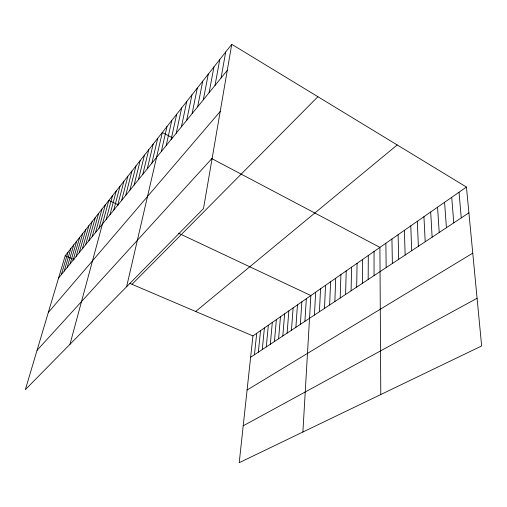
<?xml version="1.0" encoding="UTF-8"?>
<svg xmlns="http://www.w3.org/2000/svg" width="507" height="507" viewBox="0 0 507 507"><rect width="100%" height="100%" fill="white"/><g stroke="black" fill="none" stroke-linecap="round" stroke-linejoin="round"><path stroke-width="0.76" d="M368.171 279.503L368.297 255.49M362.378 283.331L362.632 259.438M356.687 287.095L357.067 263.323M351.091 290.803L351.592 267.138M345.59 294.44L346.211 270.896M340.184 298.021L340.913 274.585M334.861 301.538L335.704 278.223M329.632 304.999L330.577 281.797M324.486 308.408L325.526 285.314M319.416 311.761L320.563 288.775M314.435 315.056L315.671 292.184M302.888 432.027L310.861 295.543L178.54 233.226M304.91 321.356L306.329 298.705M300.359 324.366L301.861 301.817M295.879 327.332L297.457 304.891M291.462 330.26L293.116 307.914M287.108 333.137L288.838 310.899M282.817 335.976L284.623 313.839M278.59 338.771L280.466 316.736M274.426 341.528L276.366 319.594M270.32 344.247L272.322 322.414M266.27 346.927L268.342 325.19M262.277 349.57L264.407 327.934M258.336 352.175L260.535 330.634M254.457 354.742L256.707 333.302M466.44 187.058L252.936 335.932L239.222 462.682L481.65 345.964L466.44 187.058L231.756 44.318L65.188 255.782L25.35 389.655L203.497 208.599L231.756 44.318M221.077 77.964L225.691 52.025M215.019 85.43L219.759 59.553M209.093 92.718L213.954 66.918M203.307 99.847L208.282 74.123M197.648 106.819L202.73 81.171M192.109 113.631L197.299 88.066M186.696 120.298L191.982 94.815M181.398 126.82L186.779 101.419M176.214 133.202L181.683 107.89M171.138 139.45L176.69 114.227M166.176 145.566L171.803 120.432M161.308 151.555L167.012 126.516M126.617 286.734L162.316 132.479L172.602 137.91M151.872 163.172L157.715 138.322M147.296 168.806L153.196 144.051M142.816 174.326L148.773 149.673M138.417 179.738L144.432 155.18M134.108 185.049L140.173 160.586M129.881 190.252L135.996 165.89M125.736 195.353L131.896 171.093M121.667 200.36L127.872 176.202M117.675 205.278L123.923 181.221M113.758 210.101L120.045 186.145M109.918 214.835L116.236 190.981M106.14 219.48L112.491 195.727M69.972 344.304L108.821 200.392L118.404 204.91M98.954 228.334L105.361 204.784M95.525 232.548L101.964 209.093M92.16 236.693L98.624 213.339M88.852 240.768L95.335 217.516M85.594 244.78L92.097 221.622M82.394 248.722L88.915 225.659M79.244 252.6L85.784 229.633M76.145 256.415L82.704 233.55M73.097 260.167L79.669 237.403M70.093 263.862L76.684 241.193M67.139 267.5L73.743 244.925M64.237 271.074L70.847 248.601M61.372 274.598L67.995 252.22M58.559 278.07L227.282 70.327M48.323 312.464L220.203 111.477M37.055 350.318L212.154 158.254M132.016 284.313L317.889 96.71M195.664 311.482L397.215 144.951M250.623 357.277L468.912 212.839M247.08 390.029L472.765 253.151M243.214 425.804L477.087 298.255M65.188 255.782L74.174 259.622M129.868 283.394L252.936 335.932M211.869 158.647L379.914 247.391L380.789 394.522M459.012 192.235L461.262 217.902M451.731 197.312L453.765 222.858M444.582 202.299L446.413 227.725M437.573 207.186L439.208 232.498M430.69 211.983L432.135 237.175M423.934 216.698L425.196 241.769M417.299 221.325L418.383 246.275M410.784 225.862L411.697 250.699M404.39 230.324L405.137 255.04M398.109 234.703L398.698 259.299M391.936 239.006L392.374 263.488M385.871 243.24L386.157 267.595M374.052 251.478L374.058 275.605"/></g></svg>
